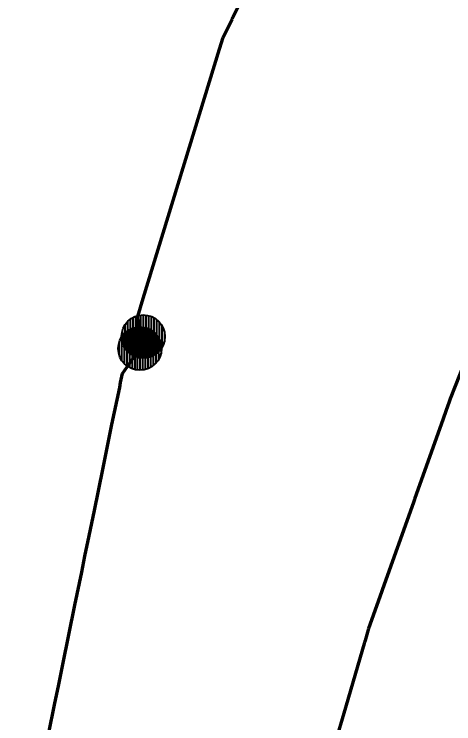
# Model space of a CAD drawing. Header units: metres. Extents: x 599858 to 604937, y 1147506 to 1148114.
# Drawn here: x 602549.65 to 602574.7, y 1147819.47 to 1147859.91 of the extents above; entities that cross this region are included whole.
import ezdxf

# ---------------------------------------------------------------- set-up
doc = ezdxf.new("R2010")
doc.units = ezdxf.units.M
doc.header["$MEASUREMENT"] = 0
doc.linetypes.add('DGN Style 7', pattern=[105.626894, 47.532102, -21.125379, 15.844034, -21.125379])
doc.layers.add('TF_E_---_Mast-_2', color=1, linetype='Continuous', lineweight=40)
doc.layers.add('TF_E_LS-_Kabl-_2', color=1, linetype='DGN Style 7', lineweight=70)

# ---------------------------------------------------------------- blocks, each defined once
blk = doc.blocks.new('ELMAST_5')
at = {"layer": 'TF_E_---_Mast-_2', "flags": 128}
for points in [[(-0.15, 1.226608), (-0.15, 0), (-0.15, -1.226608)], [(0, 1.235745), (0, 0), (0, -1.235745)], [(0.15, 1.226608), (0.15, 0), (0.15, -1.226608)], [(-0.9, 0.846798), (-0.9, 0), (-0.9, -0.846798)], [(-0.75, 0.982124), (-0.75, 0), (-0.75, -0.982124)], [(-0.6, 1.080309), (-0.6, 0), (-0.6, -1.080309)], [(-0.45, 1.150898), (-0.45, 0), (-0.45, -1.150898)], [(-0.3, 1.198777), (-0.3, 0), (-0.3, -1.198777)], [(0.3, 1.198777), (0.3, 0), (0.3, -1.198777)], [(0.45, 1.150898), (0.45, 0), (0.45, -1.150898)], [(0.6, 1.080309), (0.6, 0), (0.6, -1.080309)], [(0.75, 0.982124), (0.75, 0), (0.75, -0.982124)], [(0.9, 0.846798), (0.9, 0), (0.9, -0.846798)], [(-1.05, 0.651588), (-1.05, 0), (-1.05, -0.651588)], [(1.05, 0.651588), (1.05, 0), (1.05, -0.651588)], [(-1.2, 0.295071), (-1.2, 0), (-1.2, -0.295071)], [(1.2, 0.295071), (1.2, 0), (1.2, -0.295071)]]:
    blk.add_lwpolyline(points, dxfattribs=at)
at = {"layer": 'TF_E_---_Mast-_2'}
blk.add_circle((0, 0), 1.235745, dxfattribs=at)
blk = doc.blocks.new('ELMAST_2')
at = {"layer": 'TF_E_---_Mast-_2', "flags": 128}
for points in [[(-0.15, 1.226608), (-0.15, 0), (-0.15, -1.226608)], [(0, 1.235745), (0, 0), (0, -1.235745)], [(0.15, 1.226608), (0.15, 0), (0.15, -1.226608)], [(-0.9, 0.846798), (-0.9, 0), (-0.9, -0.846798)], [(-0.75, 0.982124), (-0.75, 0), (-0.75, -0.982124)], [(-0.6, 1.080309), (-0.6, 0), (-0.6, -1.080309)], [(-0.45, 1.150898), (-0.45, 0), (-0.45, -1.150898)], [(-0.3, 1.198777), (-0.3, 0), (-0.3, -1.198777)], [(0.3, 1.198777), (0.3, 0), (0.3, -1.198777)], [(0.45, 1.150898), (0.45, 0), (0.45, -1.150898)], [(0.6, 1.080309), (0.6, 0), (0.6, -1.080309)], [(0.75, 0.982124), (0.75, 0), (0.75, -0.982124)], [(0.9, 0.846798), (0.9, 0), (0.9, -0.846798)], [(-1.05, 0.651588), (-1.05, 0), (-1.05, -0.651588)], [(1.05, 0.651588), (1.05, 0), (1.05, -0.651588)], [(-1.2, 0.295071), (-1.2, 0), (-1.2, -0.295071)], [(1.2, 0.295071), (1.2, 0), (1.2, -0.295071)]]:
    blk.add_lwpolyline(points, dxfattribs=at)
at = {"layer": 'TF_E_---_Mast-_2'}
blk.add_circle((0, 0), 1.235745, dxfattribs=at)

msp = doc.modelspace()

# ---------------------------------------------------------------- linework, layer by layer
at = {"layer": 'TF_E_LS-_Kabl-_2', "flags": 128}
for points in [[(602556.81, 1147840.85), (602556.694624, 1147842.688377), (602557, 1147843.7), (602561.35, 1147857.92), (602561.553676, 1147858.572367), (602562.06, 1147859.62), (602562.08, 1147859.65), (602562.11, 1147859.73), (602562.39, 1147860.29), (602563.1, 1147861.75), (602563.11, 1147861.76), (602563.12, 1147861.78), (602563.21, 1147861.97), (602565.11, 1147865.87), (602566.04, 1147867.76), (602566.92, 1147869.56), (602567.31, 1147870.37), (602567.48, 1147870.71), (602567.78, 1147871.32), (602567.944504, 1147871.658316), (602567.95, 1147871.86), (602567.96, 1147872), (602567.98, 1147872.22), (602568.02, 1147872.81), (602568.03, 1147872.88), (602568.05, 1147873.23), (602568.063708, 1147873.335611)], [(602556.81, 1147840.85), (602556.694641, 1147842.68838), (602557, 1147843.7), (602561.35, 1147857.92), (602561.553688, 1147858.572388), (602562.06, 1147859.62), (602562.08, 1147859.65), (602562.11, 1147859.73), (602562.39, 1147860.29), (602563.1, 1147861.75), (602563.11, 1147861.76), (602563.12, 1147861.78), (602563.21, 1147861.97), (602565.11, 1147865.87), (602566.04, 1147867.76), (602566.92, 1147869.56), (602567.31, 1147870.37), (602567.48, 1147870.71), (602567.78, 1147871.32), (602567.944496, 1147871.658348), (602567.95, 1147871.86), (602567.96, 1147872), (602567.98, 1147872.22), (602568.02, 1147872.81), (602568.03, 1147872.88), (602568.05, 1147873.23), (602568.063683, 1147873.33563)], [(602583.7, 1147859.2), (602583.58, 1147858.95), (602583.35, 1147858.44), (602583.22, 1147858.16), (602582.97, 1147857.61), (602582.43, 1147856.43), (602582.13, 1147855.77), (602581.62, 1147854.67), (602580.76, 1147852.79), (602580.68, 1147852.62), (602580.57, 1147852.37), (602579.620773, 1147850.298224), (602579.61, 1147850.28), (602579.56, 1147850.17), (602578.37, 1147847.43), (602578.15, 1147846.91), (602577.1, 1147844.51), (602577.05, 1147844.38), (602577, 1147844.26), (602576.550692, 1147843.231183), (602575.95, 1147841.69), (602575.8, 1147841.32), (602574.77, 1147838.72), (602574.493607, 1147837.99925), (602574.41, 1147837.77), (602574.36, 1147837.62), (602573.97, 1147836.53), (602573.89, 1147836.31), (602572.46, 1147832.28), (602572.45, 1147832.26), (602572.39, 1147832.09), (602570.64, 1147827.15), (602570.57, 1147826.97), (602569.838932, 1147824.909699), (602569.64, 1147824.23), (602569.61, 1147824.13), (602569.59, 1147824.05), (602568.56, 1147820.54), (602568.52, 1147820.4), (602567.6, 1147817.29), (602567.58, 1147817.19), (602567.55, 1147817.12), (602567.219967, 1147815.9784), (602566.61, 1147813.9), (602566.59, 1147813.83), (602565.06, 1147808.55), (602565, 1147808.34), (602564.32, 1147806.01), (602564.27, 1147805.84), (602564.076043, 1147805.202276), (602563.87, 1147804.3), (602563.83, 1147804.14), (602563.09, 1147800.94), (602563.08, 1147800.87), (602562.69, 1147799.21), (602562.08, 1147796.55), (602561.31, 1147793.25), (602561.21, 1147792.83), (602560.92, 1147791.59), (602560.64, 1147790.37), (602560.337204, 1147789.067459), (602560.33, 1147789.03), (602559.99, 1147787.69), (602559.77, 1147786.78), (602559.53, 1147785.83), (602559.488331, 1147785.666745), (602557.93, 1147785.14), (602557.81, 1147785.09), (602557.8, 1147785.09), (602557.75, 1147785.07), (602557.708228, 1147785.060114)], [(602549.95, 1147807.28), (602549.83, 1147808.12), (602549.68, 1147809.09), (602549.650731, 1147809.321406), (602550.03, 1147811.17), (602550.31, 1147812.52), (602550.81, 1147814.98), (602551.42, 1147817.98), (602551.6, 1147818.86), (602551.97, 1147820.65), (602552.17, 1147821.61), (602552.42, 1147822.85), (602552.77, 1147824.55), (602553.11, 1147826.23), (602553.5, 1147828.11), (602553.68, 1147829.02), (602553.92, 1147830.18), (602554.22, 1147831.63), (602554.7, 1147833.96), (602555.22, 1147836.53), (602555.66, 1147838.64), (602555.71, 1147838.93), (602555.819467, 1147839.438074), (602556.76, 1147840.77), (602556.814959, 1147840.853311)]]:
    msp.add_lwpolyline(points, dxfattribs=at)

# ---------------------------------------------------------------- block references
at = {"layer": 'TF_E_---_Mast-_2'}
for name, p in [('ELMAST_2', (602557.004677, 1147841.536144)), ('ELMAST_5', (602556.814946, 1147840.853305))]:
    msp.add_blockref(name, p, dxfattribs=at)

doc.saveas('drawing.dxf')
